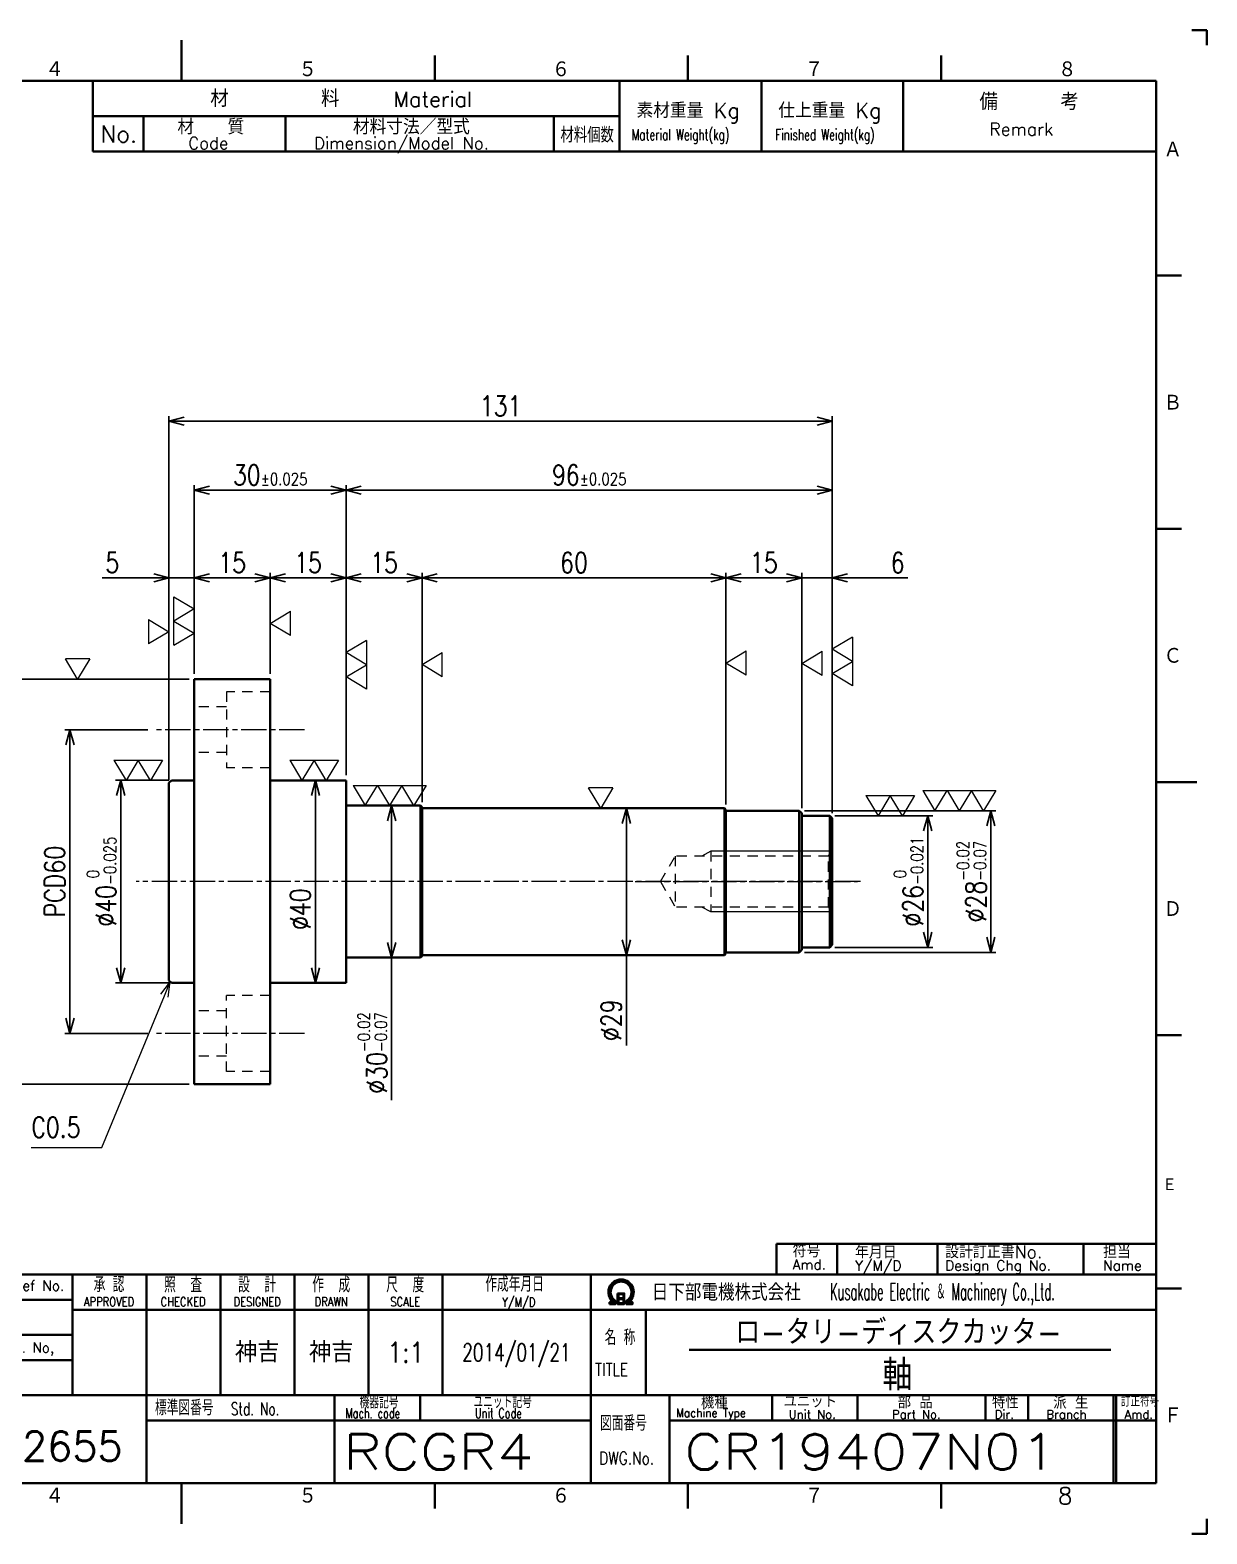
# Model space of a CAD drawing. Header units: millimetres. Extents: x 0 to 420, y 0 to 297.
# Drawn here: x 187.6 to 420, y 0 to 297 of the extents above; entities that cross this region are included whole.
import ezdxf
from ezdxf.enums import TextEntityAlignment as Align

# ---------------------------------------------------------------- set-up
doc = ezdxf.new("R2010")
doc.units = ezdxf.units.MM
doc.linetypes.add('GEN7A', pattern=[7.5, 5, -0.75, 1, -0.75])
doc.linetypes.add('HIDDEN2', pattern=[3.5, 2, -1.5])
doc.layers.get('0').update_dxf_attribs({"lineweight": 20})
doc.layers.get('DEFPOINTS').update_dxf_attribs({"color": 253})
for name, color, linetype, lineweight in [('2', 5, 'Continuous', 40), ('3A', 6, 'HIDDEN2', 20), ('4', 3, 'Continuous', 13), ('5', 3, 'Continuous', 13), ('7A', 4, 'GEN7A', 13), ('8', 1, 'Continuous', 13), ('WAKU', 7, 'Continuous', 40)]:
    doc.layers.add(name, color=color, linetype=linetype, lineweight=lineweight)
doc.layers.add('RAHM2', color=1, linetype='Continuous')
doc.styles.add('DIMENSION', font='romans.shx', dxfattribs={"width": 0.8, "bigfont": 'extfont2.shx'})
doc.styles.get("Standard").update_dxf_attribs({"font": 'romans.shx', "width": 0.8, "bigfont": 'extfont2.shx'})
doc.dimstyles.new('GEN-ISO$0', dxfattribs={"dimtxt": 4, "dimasz": 3, "dimexe": 1, "dimexo": 1, "dimgap": 1, "dimtad": 3, "dimrnd": 0.01, "dimdsep": 46, "dimtxsty": 'Standard', "dimblk": 'OPEN30', "dimcen": 0, "dimclrt": 7, "dimazin": 2, "dimtp": 0.1, "dimtm": 0.1, "dimtfac": 0.6, "dimtmove": 2, "dimatfit": 3, "dimldrblk": 'OPEN30', "dimfxl": 1, "dimarcsym": 0})

# ---------------------------------------------------------------- blocks, each defined once
blk = doc.blocks.new('A3部品図')
at = {"layer": 'WAKU', "color": 5, "linetype": 'Continuous'}
for p, q in [((417, 297), (420, 297)), ((420, 297), (420, 294)), ((217.5, 295), (217.5, 287)), ((267.5, 292), (267.5, 287)), ((317.5, 292), (317.5, 287)), ((367.5, 292), (367.5, 287)), ((410, 287), (25, 287)), ((410, 10), (410, 287)), ((410, 248.5), (415, 248.5)), ((410, 198.5), (415, 198.5)), ((410, 148.5), (418, 148.5)), ((410, 98.5), (415, 98.5)), ((410, 48.5), (415, 48.5)), ((25, 10), (410, 10)), ((217.5, 2), (217.5, 10)), ((267.5, 5), (267.5, 10)), ((317.5, 5), (317.5, 10)), ((367.5, 5), (367.5, 10)), ((420, 3), (420, 0)), ((420, 0), (417, 0))]:
    blk.add_line(p, q, dxfattribs=at)
at = {"layer": 'WAKU', "color": 7, "linetype": 'Continuous'}
for p, q in [((200, 273), (200, 287)), ((304, 287), (304, 273)), ((332, 273), (332, 287)), ((360, 287), (360, 273)), ((200, 280), (304, 280)), ((210, 273), (210, 280)), ((238, 280), (238, 273)), ((291, 280), (291, 273)), ((200, 273), (410, 273)), ((410, 51.26), (410, 78.46))]:
    blk.add_line(p, q, dxfattribs=at)
at = {"layer": 'WAKU', "color": 5, "linetype": 'Continuous'}
for s, height, p in [('４', 3.31, (190.6, 287.58)), ('５', 3.31, (240.6, 287.58)), ('６', 3.31, (290.6, 287.58)), ('７', 3.31, (340.6, 287.58)), ('８', 3.31, (390.6, 287.58)), ('Ａ', 3.31, (411.44, 271.74)), ('Ｂ', 3.31, (411.44, 221.74)), ('Ｃ', 3.31, (411.44, 171.74)), ('Ｄ', 3.31, (411.44, 121.74)), ('Ｅ', 2.65, (411.15, 67.64)), ('Ｆ', 3.31, (411.44, 21.74)), ('４', 3.31, (190.6, 5.87)), ('５', 3.31, (240.6, 5.87)), ('６', 3.31, (290.6, 5.87)), ('７', 3.31, (340.6, 5.87)), ('8', 3.31, (390.6, 5.87))]:
    blk.add_text(s, height=height, dxfattribs=at).set_placement(p)
at = {"layer": 'WAKU', "color": 7, "linetype": 'Continuous'}
for s, height, p in [('材\u3000\u3000\u3000\u3000\u3000料', 3.311, (223.18, 281.82)), ('Material', 3, (259.34, 281.82)), ('素材重量 Kg', 3, (307.35, 279.63)), ('仕上重量 Kg', 3, (335.35, 279.63)), ('備     考', 3.311, (375.08, 281.21)), ('材\u3000\u3000質', 3, (216.68, 276.39)), ('材料寸法／型式', 3, (251.33, 276.39)), ('No.', 3.311, (201.5, 274.82)), ('Dimension/Model No.', 2.4, (243.65, 273.45)), ('Remark', 2.5, (377.03, 276.16)), ('Code', 2.4, (218.82, 273.45))]:
    blk.add_text(s, height=height, dxfattribs=at).set_placement(p)
for s, height, width, p in [('材料個数', 3, 0.8, (292.32, 274.79)), ('Material Weight(kg)', 2.2, 0.68, (306.37, 275.25)), ('Finished Weight(kg)', 2.2, 0.68, (334.74, 275.25))]:
    blk.add_text(s, height=height, dxfattribs=dict(at, width=width)).set_placement(p)
blk = doc.blocks.new('A3表題欄')
at = {"layer": 'RAHM2', "color": 5, "linetype": 'Continuous'}
for p, q in [((-306, 256), (-306, 277)), ((-385, 256), (-345.5, 256)), ((-345.5, 256), (-306, 256))]:
    blk.add_line(p, q, dxfattribs=at)
at = {"layer": 'RAHM2', "color": 7, "linetype": 'Continuous'}
for p, q in [((-385, 270), (-345.5, 270)), ((-345.5, 270), (-306, 270))]:
    blk.add_line(p, q, dxfattribs=at)
at = {"layer": 'WAKU', "linetype": 'Continuous'}
for p, q in [((-365, 277), (-365, 256)), ((-345.5, 277), (-345.5, 256)), ((-345, 277), (-345, 256)), ((-326, 277), (-326, 256)), ((-325.5, 277), (-325.5, 256))]:
    blk.add_line(p, q, dxfattribs=at)
at = {"layer": 'WAKU'}
for p, q in [((-75, 47.26), (0, 47.26)), ((-75, 41.26), (-75, 47.26)), ((-63, 47.26), (-63, 41.26)), ((-43.2, 47.26), (-43.2, 41.26)), ((-14.4, 47.26), (-14.4, 41.26)), ((-214.07, 41.26), (-214.07, 17.42)), ((-199.45, 41.26), (-199.45, 0)), ((-184.82, 41.26), (-184.82, 17.42)), ((-170.2, 41.26), (-170.2, 17.42)), ((-155.57, 41.26), (-155.57, 17.42)), ((-140.95, 41.26), (-140.95, 17.42)), ((-111.7, 41.26), (-111.7, 0)), ((-257.95, 36.26), (-214.07, 36.26)), ((-214.07, 34.26), (0, 34.26)), ((-140.95, 34.26), (-140.95, 17.42)), ((-111.7, 34.26), (-111.7, 34.26)), ((-100.83, 34.26), (-100.83, 17.42)), ((-257.95, 29.34), (-214.07, 29.34)), ((-257.95, 24.34), (-214.07, 24.34)), ((-92.27, 26.35), (-8.97, 26.35)), ((-257.95, 17.42), (0, 17.42)), ((-252.23, 17.42), (-252.23, 0)), ((-234.41, 17.42), (-234.41, 0)), ((-228.7, 17.42), (-228.7, 0)), ((-162.27, 17.42), (-162.27, 0)), ((-145.41, 17.42), (-145.41, 12.42)), ((-96.17, 17.42), (-96.17, 0)), ((-75.85, 17.42), (-75.85, 12.42)), ((-59, 17.42), (-59, 12.42)), ((-33.71, 17.42), (-33.71, 12.42)), ((-25.28, 17.42), (-25.28, 12.42)), ((-199.45, 12.42), (-111.7, 12.42)), ((-96.17, 12.42), (0, 12.42))]:
    blk.add_line(p, q, dxfattribs=at)
at = {"layer": 'WAKU', "color": 7, "linetype": 'Continuous'}
for p, q in [((-8.43, 0), (-8.43, 17.42)), ((-7.93, 0), (-7.93, 17.42))]:
    blk.add_line(p, q, dxfattribs=at)
at = {"layer": 'WAKU', "color": 5}
blk.add_lwpolyline([(0, 41.26), (-257.95, 41.26), (-257.95, 0)], dxfattribs=at)
at = {"layer": 'WAKU'}
for points in [[(-107.98, 35.4), (-106.78, 35.4), (-106.78, 36.01)], [(-107.98, 35.58), (-107.03, 35.58), (-107.03, 35.91)], [(-107.28, 35.82), (-107.28, 35.75), (-107.98, 35.75), (-107.98, 35.4)], [(-106.38, 37.51), (-106.38, 35.4), (-105.08, 35.4), (-105.08, 37.51), (-106.38, 37.51)], [(-106.23, 37.36), (-106.23, 36.53), (-105.23, 36.53), (-105.23, 37.36), (-106.23, 37.36)], [(-105.23, 36.38), (-105.23, 35.55), (-106.23, 35.55), (-106.23, 36.38), (-105.23, 36.38)], [(-104.68, 35.98), (-104.68, 35.4), (-103.42, 35.4), (-103.42, 35.75), (-104.15, 35.75), (-104.15, 35.8)], [(-104.43, 35.87), (-104.43, 35.58), (-103.42, 35.58)]]:
    blk.add_lwpolyline(points, dxfattribs=at)
for radius, start, end in [(2.5, 308.2706, 230.8952), (2.28, 303.9949, 234.4013), (2.06, 299.8294, 238.4756)]:
    blk.add_arc((-105.7, 37.76), radius, start, end, dxfattribs=at)
at = {"layer": 'RAHM2', "color": 7, "linetype": 'Continuous', "width": 0.8}
for s, height, p in [('ユニットNo.', 2.5, (-381.71, 273.92)), ('コードNo.', 2.5, (-360.48, 273.81)), ('総製作個数', 2.5, (-340.84, 273.72)), ('在庫棚入庫', 2.5, (-320.92, 273.82)), ('Unit No.', 2.5, (-381.71, 270.64)), ("Stock Q'ty", 2.2, (-324.2, 271.06)), ('Part No.', 2.5, (-360.48, 270.53)), ("T. Q'ty", 2.2, (-340.84, 270.96))]:
    blk.add_text(s, height=height, dxfattribs=at).set_placement(p)
at = {"layer": 'WAKU'}
for s, height, p in [('符号', 2.5, (-71.83, 44.63)), ('年月日', 2.5, (-59.51, 44.4)), ('設計訂正書No.', 2.5, (-41.71, 44.44)), ('担当', 2.5, (-10.5, 44.44)), ('Amd.', 2, (-71.83, 42.2)), ('Y/M/D', 2, (-59.51, 41.97)), ('Design Chg No.', 2, (-41.71, 42.01)), ('Name', 2, (-10.5, 42.01)), ('旧図面番号', 2.5, (-257.15, 25.71)), ('標', 2, (-257.56, 14.43)), ('工', 2, (-233.85, 14.24)), ('機種', 2.4, (-89.92, 14.76)), ('ユニット', 2.4, (-73.61, 14.96)), ('部 品', 2.4, (-51.07, 14.79)), ('特性', 2.4, (-32.45, 14.78)), ('派 生', 2.4, (-20.35, 14.72)), ('準', 2, (-257.56, 11.11)), ('事', 2, (-233.85, 9.93)), ('Unit No.', 1.7, (-72.61, 12.76)), ('Part No.', 1.7, (-52.19, 12.76)), ('Dir.', 1.7, (-31.91, 12.76)), ('Branch', 1.7, (-21.72, 12.76)), ('化', 2, (-257.56, 7.95)), ('発', 2, (-257.56, 4.47)), ('番', 2, (-233.85, 5.76)), ('行', 2, (-257.56, 1.24)), ('号', 2, (-233.85, 1.24))]:
    blk.add_text(s, height=height, dxfattribs=at).set_placement(p)
for s, height, p in [('共 通 番 号', 2.5, (-247.55, 39.14)), ('Cross ref No.', 2, (-224.77, 39.04))]:
    blk.add_text(s, height=height, dxfattribs=at).set_placement(p, align=Align.MIDDLE)
for s, height, width, p in [('承 認', 3, 0.7, (-206.82, 39.35)), ('照  査', 3, 0.7, (-192.2, 39.35)), ('設  計', 3, 0.7, (-177.57, 39.35)), ('作  成', 3, 0.7, (-162.95, 39.35)), ('尺  度', 3, 0.7, (-148.33, 39.35)), ('APPROVED', 1.8, 0.8, (-206.82, 35.85)), ('CHECKED', 1.8, 0.8, (-192.2, 35.85)), ('DESIGNED', 1.8, 0.8, (-177.57, 35.85)), ('DRAWN', 1.8, 0.8, (-162.95, 35.85)), ('SCALE', 1.8, 0.8, (-148.33, 35.85)), ('DWG.No.', 2.5, 0.8, (-104.59, 4.96))]:
    blk.add_text(s, height=height, dxfattribs=dict(at, width=width)).set_placement(p, align=Align.MIDDLE)
for s, height, width, p in [('作成年月日', 3, 0.7, (-132.51, 37.82)), ('Kusakabe Electric ＆ Machinery Co.,Ltd.', 3.3108, 0.5, (-64.44, 36.19)), ('Y/M/D', 1.8, 0.8, (-129.21, 34.87)), ('名 称', 3, 0.7, (-108.94, 27.33)), ('Previous Dwg. No,', 2, 0.97, (-241.46, 25.8)), ('TITLE', 2.5, 0.8, (-110.82, 21.25)), ('標準図番号', 3, 0.7, (-197.74, 13.44)), ('Std. No.', 2.5, 0.7, (-182.77, 13.44)), ('機器記号', 2.5, 0.7, (-157.35, 14.77)), ('ユニット記号', 2.5, 0.7, (-134.86, 14.85)), ('Unit Code', 2, 0.7, (-134.55, 12.83)), ('Mach. code', 2, 0.7, (-160.14, 12.83)), ('図面番号', 3, 0.7, (-109.85, 10.37)), ('Machine Type', 1.7, 0.9, (-94.85, 13.05))]:
    blk.add_text(s, height=height, dxfattribs=dict(at, width=width)).set_placement(p)
at = {"layer": 'WAKU', "width": 0.844147}
blk.add_text('日下部電機株式会社', height=3.311, dxfattribs=at).set_placement((-99.65, 36.06), (-70.21, 36.06), align=Align.FIT)
at = {"layer": 'WAKU', "color": 7, "linetype": 'Continuous', "width": 0.7}
blk.add_text('訂正符号', height=2, dxfattribs=at).set_placement((-6.99, 15.16))
at = {"layer": 'WAKU'}
for s, p in [('Standard', (-252.93, 1.05)), ('Job No.', (-229.5, 1.05))]:
    blk.add_text(s, height=2, rotation=90, dxfattribs=at).set_placement(p)
at = {"layer": 'WAKU', "color": 7, "linetype": 'Continuous'}
blk.add_text('Amd.', height=1.7, dxfattribs=at).set_placement((-6.26, 12.76))
at = {"layer": 'WAKU', "linetype": 'Continuous', "width": 0.7}
for tag, p in [('GEN-TITLE-UN', (-375, 264.01)), ('GEN-TITLE-PT', (-355.25, 264)), ('GEN-TITLE-QT', (-335.51, 264)), ('GEN-TITLE-STO', (-315.57, 264))]:
    blk.add_attdef(tag, text='', height=6, dxfattribs=at).set_placement(p, align=Align.MIDDLE)
at = {"layer": 'WAKU'}
for tag, height, width, p in [('GEN-TITLE-CRO', 4, 0.8, (-236.01, 32.8)), ('HEADER1', 5, 0.9, (-50.88, 30.15)), ('GEN-TITLE-SCA', 4, 0.85, (-148.21, 25.85)), ('HEADER2', 6, 0.9, (-51.11, 21.68)), ('GEN-TITLE-PRE', 4, 0.8, (-236.01, 20.88))]:
    blk.add_attdef(tag, text='', height=height, dxfattribs=dict(at, width=width)).set_placement(p, align=Align.MIDDLE)
for tag, p in [('GEN-TITLE-APP｛3.4｝', (-206.8, 26.09)), ('GEN-TITLE-CHE｛3.4｝', (-192.17, 26.09)), ('GEN-TITLE-DES｛3.4｝', (-177.55, 26.09)), ('GEN-TITLE-DRA｛3.4｝', (-162.93, 26.09))]:
    blk.add_attdef(tag, text='', height=4, dxfattribs=at).set_placement(p, align=Align.MIDDLE)
at = {"layer": 'WAKU', "width": 0.7}
blk.add_attdef('GEN-TITLE-DAT', text='', height=3.5, dxfattribs=at).set_placement((-126.36, 24.1), align=Align.CENTER)
blk.add_attdef('GEN-TITLE-DAT1{4.4}', text='', height=3.5, dxfattribs=at).set_placement((-243.52, 8.71), align=Align.MIDDLE_CENTER)
at = {"layer": 'WAKU', "color": 5}
blk.add_attdef('HEADER6', text='', height=5.8, dxfattribs=at).set_placement((-214.07, 2.7), align=Align.BOTTOM_CENTER)
at = {"layer": 'WAKU', "style": 'DIMENSION', "width": 1.2}
blk.add_attdef('HEADER13', text='', height=7.02, dxfattribs=at).set_placement((-196.44, 6.21), align=Align.MIDDLE_LEFT)
at = {"layer": 'WAKU', "color": 5, "style": 'DIMENSION', "width": 1.2}
for tag, p in [('HEADER12', (-160.55, 6.21)), ('GEN-TITLE-DWG', (-93.21, 6.21))]:
    blk.add_attdef(tag, text='', height=7.02, dxfattribs=at).set_placement(p, align=Align.MIDDLE_LEFT)
at = {"layer": 'WAKU', "color": 5, "style": 'DIMENSION'}
blk.add_attdef('GEN-TITLE-Amd', text='', height=7.02, dxfattribs=at).set_placement((-3.96, 6.21), align=Align.MIDDLE)
blk = doc.blocks.new('_Open30')
at = {"color": 0, "linetype": 'ByBlock', "lineweight": -2}
for p, q in [((-1, 0.268), (0, 0)), ((0, 0), (-1, -0.268)), ((0, 0), (-1, 0))]:
    blk.add_line(p, q, dxfattribs=at)
blk = doc.blocks.new('*D10')
at = {"layer": '5', "color": 0, "lineweight": -2, "transparency": 16777216}
for p, q in [((215, 148.83), (215, 220.76)), ((346, 142.33), (346, 220.76)), ((218, 219.76), (343, 219.76))]:
    blk.add_line(p, q, dxfattribs=at)
at = {"layer": 'DEFPOINTS', "color": 0, "transparency": 16777216}
for p in [(346, 219.76), (215, 147.83), (346, 141.33)]:
    blk.add_point(p, dxfattribs=at)
at = {"layer": '5', "color": 0, "lineweight": -2, "transparency": 16777216, "xscale": 3, "yscale": 3, "zscale": 3, "rotation": 180}
blk.add_blockref('_Open30', (215, 219.76), dxfattribs=at)
at = {"layer": '5', "color": 0, "lineweight": -2, "transparency": 16777216, "xscale": 3, "yscale": 3, "zscale": 3}
blk.add_blockref('_Open30', (346, 219.76), dxfattribs=at)
at = {"layer": '5', "color": 7, "transparency": 16777216, "insert": (280.5, 222.76), "char_height": 4, "attachment_point": 5}
blk.add_mtext('131', dxfattribs=at)
blk = doc.blocks.new('*D11')
at = {"layer": '5', "color": 0, "lineweight": -2, "transparency": 16777216}
for p, q in [((210.81, 158.83), (194.46, 158.83)), ((195.46, 155.83), (195.46, 101.83)), ((210.81, 98.83), (194.46, 98.83))]:
    blk.add_line(p, q, dxfattribs=at)
at = {"layer": 'DEFPOINTS', "color": 0, "transparency": 16777216}
for p in [(211.81, 158.83), (195.46, 98.83), (211.81, 98.83)]:
    blk.add_point(p, dxfattribs=at)
at = {"layer": '5', "color": 0, "lineweight": -2, "transparency": 16777216, "xscale": 3, "yscale": 3, "zscale": 3}
for p, rotation in [((195.46, 158.83), 90), ((195.46, 98.83), 270)]:
    blk.add_blockref('_Open30', p, dxfattribs=dict(at, rotation=rotation))
at = {"layer": '5', "color": 7, "transparency": 16777216, "insert": (192.46, 128.83), "char_height": 4, "attachment_point": 5, "rotation": 90}
blk.add_mtext('PCD60', dxfattribs=at)
blk = doc.blocks.new('*D12')
at = {"layer": '5', "color": 0, "lineweight": -2, "transparency": 16777216}
for p, q in [((215, 148.83), (204.48, 148.83)), ((205.48, 145.83), (205.48, 111.83)), ((215, 108.83), (204.48, 108.83))]:
    blk.add_line(p, q, dxfattribs=at)
at = {"layer": 'DEFPOINTS', "color": 0, "transparency": 16777216}
for p in [(216, 148.83), (205.48, 108.83), (216, 108.83)]:
    blk.add_point(p, dxfattribs=at)
at = {"layer": '5', "color": 0, "lineweight": -2, "transparency": 16777216, "xscale": 3, "yscale": 3, "zscale": 3}
for p, rotation in [((205.48, 148.83), 90), ((205.48, 108.83), 270)]:
    blk.add_blockref('_Open30', p, dxfattribs=dict(at, rotation=rotation))
at = {"layer": '5', "color": 7, "transparency": 16777216, "insert": (201.68, 128.83), "char_height": 4, "attachment_point": 5, "rotation": 90}
blk.add_mtext('%%C40{\\H2.400000;\\S 0^ -0.025;}', dxfattribs=at)
blk = doc.blocks.new('*D13')
at = {"layer": '5', "color": 0, "lineweight": -2, "transparency": 16777216}
for p, q in [((219, 168.83), (181.69, 168.83)), ((182.69, 165.83), (182.69, 91.83)), ((219, 88.83), (181.69, 88.83))]:
    blk.add_line(p, q, dxfattribs=at)
at = {"layer": 'DEFPOINTS', "color": 0, "transparency": 16777216}
for p in [(220, 168.83), (182.69, 88.83), (220, 88.83)]:
    blk.add_point(p, dxfattribs=at)
at = {"layer": '5', "color": 0, "lineweight": -2, "transparency": 16777216, "xscale": 3, "yscale": 3, "zscale": 3}
for p, rotation in [((182.69, 168.83), 90), ((182.69, 88.83), 270)]:
    blk.add_blockref('_Open30', p, dxfattribs=dict(at, rotation=rotation))
at = {"layer": '5', "color": 7, "transparency": 16777216, "insert": (179.69, 128.83), "char_height": 4, "attachment_point": 5, "rotation": 90}
blk.add_mtext('%%C80', dxfattribs=at)
blk = doc.blocks.new('*D15')
at = {"layer": '5', "color": 0, "lineweight": -2, "transparency": 16777216}
for p, q in [((201.79, 188.83), (215, 188.83)), ((212, 188.83), (209, 188.83)), ((215, 148.83), (215, 189.83)), ((215, 188.83), (220, 188.83)), ((215, 188.83), (220, 188.83)), ((220, 169.83), (220, 189.83)), ((223, 188.83), (226, 188.83))]:
    blk.add_line(p, q, dxfattribs=at)
at = {"layer": 'DEFPOINTS', "color": 0, "transparency": 16777216}
for p in [(220, 188.83), (220, 168.83), (215, 147.83)]:
    blk.add_point(p, dxfattribs=at)
at = {"layer": '5', "color": 0, "lineweight": -2, "transparency": 16777216, "xscale": 3, "yscale": 3, "zscale": 3}
blk.add_blockref('_Open30', (215, 188.83), dxfattribs=at)
at = {"layer": '5', "color": 0, "lineweight": -2, "transparency": 16777216, "xscale": 3, "yscale": 3, "zscale": 3, "rotation": 180}
blk.add_blockref('_Open30', (220, 188.83), dxfattribs=at)
at = {"layer": '5', "color": 7, "transparency": 16777216, "insert": (203.85, 191.83), "char_height": 4, "attachment_point": 5}
blk.add_mtext('5', dxfattribs=at)
blk = doc.blocks.new('*D16')
at = {"layer": '5', "color": 0, "lineweight": -2, "transparency": 16777216}
for p, q in [((220, 170.83), (220, 189.83)), ((223, 188.83), (232, 188.83)), ((235, 169.83), (235, 189.83))]:
    blk.add_line(p, q, dxfattribs=at)
at = {"layer": 'DEFPOINTS', "color": 0, "transparency": 16777216}
for p in [(235, 188.83), (220, 169.83), (235, 168.83)]:
    blk.add_point(p, dxfattribs=at)
at = {"layer": '5', "color": 0, "lineweight": -2, "transparency": 16777216, "xscale": 3, "yscale": 3, "zscale": 3, "rotation": 180}
blk.add_blockref('_Open30', (220, 188.83), dxfattribs=at)
at = {"layer": '5', "color": 0, "lineweight": -2, "transparency": 16777216, "xscale": 3, "yscale": 3, "zscale": 3}
blk.add_blockref('_Open30', (235, 188.83), dxfattribs=at)
at = {"layer": '5', "color": 7, "transparency": 16777216, "insert": (227.5, 191.83), "char_height": 4, "attachment_point": 5}
blk.add_mtext('15', dxfattribs=at)
blk = doc.blocks.new('*D17')
at = {"layer": '5', "color": 0, "lineweight": -2, "transparency": 16777216}
for p, q in [((235, 169.83), (235, 189.83)), ((238, 188.83), (247, 188.83)), ((250, 149.83), (250, 189.83))]:
    blk.add_line(p, q, dxfattribs=at)
at = {"layer": 'DEFPOINTS', "color": 0, "transparency": 16777216}
for p in [(250, 188.83), (235, 168.83), (250, 148.83)]:
    blk.add_point(p, dxfattribs=at)
at = {"layer": '5', "color": 0, "lineweight": -2, "transparency": 16777216, "xscale": 3, "yscale": 3, "zscale": 3, "rotation": 180}
blk.add_blockref('_Open30', (235, 188.83), dxfattribs=at)
at = {"layer": '5', "color": 0, "lineweight": -2, "transparency": 16777216, "xscale": 3, "yscale": 3, "zscale": 3}
blk.add_blockref('_Open30', (250, 188.83), dxfattribs=at)
at = {"layer": '5', "color": 7, "transparency": 16777216, "insert": (242.5, 191.83), "char_height": 4, "attachment_point": 5}
blk.add_mtext('15', dxfattribs=at)
blk = doc.blocks.new('*D18')
at = {"layer": '5', "color": 0, "lineweight": -2, "transparency": 16777216}
for p, q in [((250, 150.83), (250, 189.83)), ((253, 188.83), (262, 188.83)), ((265, 144.53), (265, 189.83))]:
    blk.add_line(p, q, dxfattribs=at)
at = {"layer": 'DEFPOINTS', "color": 0, "transparency": 16777216}
for p in [(265, 188.83), (250, 149.83), (265, 143.53)]:
    blk.add_point(p, dxfattribs=at)
at = {"layer": '5', "color": 0, "lineweight": -2, "transparency": 16777216, "xscale": 3, "yscale": 3, "zscale": 3, "rotation": 180}
blk.add_blockref('_Open30', (250, 188.83), dxfattribs=at)
at = {"layer": '5', "color": 0, "lineweight": -2, "transparency": 16777216, "xscale": 3, "yscale": 3, "zscale": 3}
blk.add_blockref('_Open30', (265, 188.83), dxfattribs=at)
at = {"layer": '5', "color": 7, "transparency": 16777216, "insert": (257.5, 191.83), "char_height": 4, "attachment_point": 5}
blk.add_mtext('15', dxfattribs=at)
blk = doc.blocks.new('*D19')
at = {"layer": '5', "color": 0, "lineweight": -2, "transparency": 16777216}
for p, q in [((265, 144.53), (265, 189.83)), ((268, 188.83), (322, 188.83)), ((325, 144.03), (325, 189.83))]:
    blk.add_line(p, q, dxfattribs=at)
at = {"layer": 'DEFPOINTS', "color": 0, "transparency": 16777216}
for p in [(325, 188.83), (265, 143.53), (325, 143.03)]:
    blk.add_point(p, dxfattribs=at)
at = {"layer": '5', "color": 0, "lineweight": -2, "transparency": 16777216, "xscale": 3, "yscale": 3, "zscale": 3, "rotation": 180}
blk.add_blockref('_Open30', (265, 188.83), dxfattribs=at)
at = {"layer": '5', "color": 0, "lineweight": -2, "transparency": 16777216, "xscale": 3, "yscale": 3, "zscale": 3}
blk.add_blockref('_Open30', (325, 188.83), dxfattribs=at)
at = {"layer": '5', "color": 7, "transparency": 16777216, "insert": (295, 191.83), "char_height": 4, "attachment_point": 5}
blk.add_mtext('60', dxfattribs=at)
blk = doc.blocks.new('*D20')
at = {"layer": '5', "color": 0, "lineweight": -2, "transparency": 16777216}
for p, q in [((325, 144.03), (325, 189.84)), ((328, 188.84), (337, 188.84)), ((340, 143.33), (340, 189.84))]:
    blk.add_line(p, q, dxfattribs=at)
at = {"layer": 'DEFPOINTS', "color": 0, "transparency": 16777216}
for p in [(340, 188.84), (325, 143.03), (340, 142.33)]:
    blk.add_point(p, dxfattribs=at)
at = {"layer": '5', "color": 0, "lineweight": -2, "transparency": 16777216, "xscale": 3, "yscale": 3, "zscale": 3, "rotation": 180}
blk.add_blockref('_Open30', (325, 188.84), dxfattribs=at)
at = {"layer": '5', "color": 0, "lineweight": -2, "transparency": 16777216, "xscale": 3, "yscale": 3, "zscale": 3}
blk.add_blockref('_Open30', (340, 188.84), dxfattribs=at)
at = {"layer": '5', "color": 7, "transparency": 16777216, "insert": (332.5, 191.84), "char_height": 4, "attachment_point": 5}
blk.add_mtext('15', dxfattribs=at)
blk = doc.blocks.new('*D21')
at = {"layer": '5', "color": 0, "lineweight": -2, "transparency": 16777216}
for p, q in [((337, 188.84), (334, 188.84)), ((340, 143.33), (340, 189.84)), ((340, 188.84), (346, 188.84)), ((340, 188.84), (346, 188.84)), ((346, 142.33), (346, 189.84)), ((360.91, 188.84), (346, 188.84)), ((349, 188.84), (352, 188.84))]:
    blk.add_line(p, q, dxfattribs=at)
at = {"layer": 'DEFPOINTS', "color": 0, "transparency": 16777216}
for p in [(346, 188.84), (340, 142.33), (346, 141.33)]:
    blk.add_point(p, dxfattribs=at)
at = {"layer": '5', "color": 0, "lineweight": -2, "transparency": 16777216, "xscale": 3, "yscale": 3, "zscale": 3}
blk.add_blockref('_Open30', (340, 188.84), dxfattribs=at)
at = {"layer": '5', "color": 0, "lineweight": -2, "transparency": 16777216, "xscale": 3, "yscale": 3, "zscale": 3, "rotation": 180}
blk.add_blockref('_Open30', (346, 188.84), dxfattribs=at)
at = {"layer": '5', "color": 7, "transparency": 16777216, "insert": (358.92, 191.84), "char_height": 4, "attachment_point": 5}
blk.add_mtext('6', dxfattribs=at)
blk = doc.blocks.new('*D22')
at = {"layer": '5', "color": 0, "lineweight": -2, "transparency": 16777216}
for p, q in [((220, 169.83), (220, 207.12)), ((223, 206.12), (247, 206.12)), ((250, 149.83), (250, 207.12))]:
    blk.add_line(p, q, dxfattribs=at)
at = {"layer": 'DEFPOINTS', "color": 0, "transparency": 16777216}
for p in [(250, 206.12), (220, 168.83), (250, 148.83)]:
    blk.add_point(p, dxfattribs=at)
at = {"layer": '5', "color": 0, "lineweight": -2, "transparency": 16777216, "xscale": 3, "yscale": 3, "zscale": 3, "rotation": 180}
blk.add_blockref('_Open30', (220, 206.12), dxfattribs=at)
at = {"layer": '5', "color": 0, "lineweight": -2, "transparency": 16777216, "xscale": 3, "yscale": 3, "zscale": 3}
blk.add_blockref('_Open30', (250, 206.12), dxfattribs=at)
at = {"layer": '5', "color": 7, "transparency": 16777216, "insert": (235, 209.12), "char_height": 4, "attachment_point": 5}
blk.add_mtext('30{\\H2.400000;±0.025}', dxfattribs=at)
blk = doc.blocks.new('*D23')
at = {"layer": '5', "color": 0, "lineweight": -2, "transparency": 16777216}
for p, q in [((250, 149.83), (250, 207.12)), ((253, 206.12), (343, 206.12)), ((346, 142.33), (346, 207.12))]:
    blk.add_line(p, q, dxfattribs=at)
at = {"layer": 'DEFPOINTS', "color": 0, "transparency": 16777216}
for p in [(346, 206.12), (250, 148.83), (346, 141.33)]:
    blk.add_point(p, dxfattribs=at)
at = {"layer": '5', "color": 0, "lineweight": -2, "transparency": 16777216, "xscale": 3, "yscale": 3, "zscale": 3, "rotation": 180}
blk.add_blockref('_Open30', (250, 206.12), dxfattribs=at)
at = {"layer": '5', "color": 0, "lineweight": -2, "transparency": 16777216, "xscale": 3, "yscale": 3, "zscale": 3}
blk.add_blockref('_Open30', (346, 206.12), dxfattribs=at)
at = {"layer": '5', "color": 7, "transparency": 16777216, "insert": (298, 209.12), "char_height": 4, "attachment_point": 5}
blk.add_mtext('96{\\H2.400000;±0.025}', dxfattribs=at)
blk = doc.blocks.new('*D24')
at = {"layer": '5', "color": 0, "lineweight": -2, "transparency": 16777216}
for p, q in [((346.5, 141.83), (365.86, 141.83)), ((364.86, 138.83), (364.86, 118.83)), ((346.5, 115.83), (365.86, 115.83))]:
    blk.add_line(p, q, dxfattribs=at)
at = {"layer": 'DEFPOINTS', "color": 0, "transparency": 16777216}
for p in [(345.5, 141.83), (345.5, 115.83), (364.86, 115.83)]:
    blk.add_point(p, dxfattribs=at)
at = {"layer": '5', "color": 0, "lineweight": -2, "transparency": 16777216, "xscale": 3, "yscale": 3, "zscale": 3}
for p, rotation in [((364.86, 141.83), 90), ((364.86, 115.83), 270)]:
    blk.add_blockref('_Open30', p, dxfattribs=dict(at, rotation=rotation))
at = {"layer": '5', "color": 7, "transparency": 16777216, "insert": (361.06, 128.83), "char_height": 4, "attachment_point": 5, "rotation": 90}
blk.add_mtext('%%C26{\\H2.400000;\\S 0^ -0.021;}', dxfattribs=at)
blk = doc.blocks.new('*D25')
at = {"layer": '5', "color": 0, "lineweight": -2, "transparency": 16777216}
for p, q in [((340.5, 142.83), (378.31, 142.83)), ((377.31, 139.83), (377.31, 117.83)), ((340.5, 114.83), (378.31, 114.83))]:
    blk.add_line(p, q, dxfattribs=at)
at = {"layer": 'DEFPOINTS', "color": 0, "transparency": 16777216}
for p in [(339.5, 142.83), (339.5, 114.83), (377.31, 114.83)]:
    blk.add_point(p, dxfattribs=at)
at = {"layer": '5', "color": 0, "lineweight": -2, "transparency": 16777216, "xscale": 3, "yscale": 3, "zscale": 3}
for p, rotation in [((377.31, 142.83), 90), ((377.31, 114.83), 270)]:
    blk.add_blockref('_Open30', p, dxfattribs=dict(at, rotation=rotation))
at = {"layer": '5', "color": 7, "transparency": 16777216, "insert": (373.51, 128.83), "char_height": 4, "attachment_point": 5, "rotation": 90}
blk.add_mtext('%%C28{\\H2.400000;\\S-0.02^ -0.07;}', dxfattribs=at)
blk = doc.blocks.new('*D26')
at = {"layer": '5', "color": 0, "lineweight": -2, "transparency": 16777216}
for p, q in [((305.35, 117.33), (305.35, 140.33)), ((305.35, 96.48), (305.35, 114.33))]:
    blk.add_line(p, q, dxfattribs=at)
at = {"layer": 'DEFPOINTS', "color": 0, "transparency": 16777216}
for p in [(305.35, 143.33), (305.35, 143.33), (305.35, 114.33)]:
    blk.add_point(p, dxfattribs=at)
at = {"layer": '5', "color": 0, "lineweight": -2, "transparency": 16777216, "xscale": 3, "yscale": 3, "zscale": 3}
for p, rotation in [((305.35, 143.33), 90), ((305.35, 114.33), 270)]:
    blk.add_blockref('_Open30', p, dxfattribs=dict(at, rotation=rotation))
at = {"layer": '5', "color": 7, "transparency": 16777216, "insert": (302.35, 101.44), "char_height": 4, "attachment_point": 5, "rotation": 90}
blk.add_mtext('%%C29', dxfattribs=at)
blk = doc.blocks.new('*D27')
at = {"layer": '5', "color": 0, "lineweight": -2, "transparency": 16777216}
for p, q in [((258.98, 140.83), (258.98, 116.83)), ((258.98, 85.65), (258.98, 113.83))]:
    blk.add_line(p, q, dxfattribs=at)
at = {"layer": 'DEFPOINTS', "color": 0, "transparency": 16777216}
for p in [(258.98, 143.83), (258.98, 113.83), (258.98, 113.83)]:
    blk.add_point(p, dxfattribs=at)
at = {"layer": '5', "color": 0, "lineweight": -2, "transparency": 16777216, "xscale": 3, "yscale": 3, "zscale": 3}
for p, rotation in [((258.98, 143.83), 90), ((258.98, 113.83), 270)]:
    blk.add_blockref('_Open30', p, dxfattribs=dict(at, rotation=rotation))
at = {"layer": '5', "color": 7, "transparency": 16777216, "insert": (255.18, 94.99), "char_height": 4, "attachment_point": 5, "rotation": 90}
blk.add_mtext('%%C30{\\H2.400000;\\S-0.02^ -0.07;}', dxfattribs=at)
blk = doc.blocks.new('*D28')
at = {"layer": '5', "color": 0, "lineweight": -2, "transparency": 16777216}
blk.add_line((243.94, 145.83), (243.94, 111.83), dxfattribs=at)
at = {"layer": 'DEFPOINTS', "color": 0, "transparency": 16777216}
for p in [(243.94, 148.83), (243.94, 108.83), (243.94, 108.83)]:
    blk.add_point(p, dxfattribs=at)
at = {"layer": '5', "color": 0, "lineweight": -2, "transparency": 16777216, "xscale": 3, "yscale": 3, "zscale": 3}
for p, rotation in [((243.94, 148.83), 90), ((243.94, 108.83), 270)]:
    blk.add_blockref('_Open30', p, dxfattribs=dict(at, rotation=rotation))
at = {"layer": '5', "color": 7, "transparency": 16777216, "insert": (240.94, 123.38), "char_height": 4, "attachment_point": 5, "rotation": 90}
blk.add_mtext('%%C40', dxfattribs=at)
blk = doc.blocks.new('*S32')
at = {"layer": '5', "linetype": 'Continuous'}
for p, q in [((215.25, 109.08), (213.36, 106.61)), ((214.1, 106.3), (215.25, 109.08)), ((214.85, 106), (215.25, 109.08))]:
    blk.add_line(p, q, dxfattribs=at)
at = {"layer": '5'}
for p, q in [((201.72, 76.32), (214.1, 106.3)), ((187.82, 76.32), (201.72, 76.32))]:
    blk.add_line(p, q, dxfattribs=at)
at = {"layer": '5', "color": 7, "insert": (187.82, 78.32), "char_height": 4, "attachment_point": 7}
blk.add_mtext('C0.5\\P', dxfattribs=at)
blk = doc.blocks.new('k ym')
at = {"layer": '8'}
for p, q in [((-2.4, 4), (2.4, 4)), ((-2.4, 4), (0, 0)), ((0, 0), (2.4, 4)), ((2.4, 4), (12, 4)), ((2.4, 4), (4.8, 0)), ((7.2, 4), (4.8, 0)), ((9.6, 0), (7.2, 4)), ((12, 4), (9.6, 0))]:
    blk.add_line(p, q, dxfattribs=at)
blk = doc.blocks.new('k yi')
at = {"layer": '8'}
for p, q in [((-2.4, 4), (7.2, 4)), ((-2.4, 4), (0, 0)), ((2.4, 4), (0, 0)), ((4.8, 0), (2.4, 4)), ((7.2, 4), (4.8, 0))]:
    blk.add_line(p, q, dxfattribs=at)
blk = doc.blocks.new('k ye')
at = {"layer": '8'}
for p, q in [((0, 0), (-2.4, 4)), ((2.4, 4), (-2.4, 4)), ((2.4, 4), (0, 0))]:
    blk.add_line(p, q, dxfattribs=at)

msp = doc.modelspace()

# ---------------------------------------------------------------- linework, layer by layer
at = {"layer": '2'}
for p, q in [((219.997, 88.826), (219.997, 168.826)), ((234.997, 168.826), (219.997, 168.826)), ((234.997, 88.826), (234.997, 168.826)), ((215.497, 148.826), (214.997, 148.326)), ((219.997, 148.826), (215.497, 148.826)), ((249.997, 148.826), (234.997, 148.826)), ((249.997, 108.826), (249.997, 148.826)), ((214.997, 148.326), (214.997, 109.326)), ((264.697, 143.826), (249.997, 143.826)), ((264.697, 143.826), (264.697, 113.826)), ((264.997, 143.526), (264.697, 143.826)), ((264.997, 143.526), (264.997, 114.126)), ((324.697, 143.326), (264.997, 143.326)), ((324.697, 143.326), (324.697, 114.326)), ((324.997, 143.026), (324.697, 143.326)), ((324.997, 143.026), (324.997, 114.626)), ((339.497, 142.826), (324.997, 142.826)), ((339.997, 142.326), (339.497, 142.826)), ((339.497, 142.826), (339.497, 114.826)), ((339.997, 142.326), (339.997, 115.326)), ((345.497, 141.826), (339.997, 141.826)), ((345.997, 141.326), (345.497, 141.826)), ((345.497, 141.826), (345.497, 115.826)), ((345.997, 141.326), (345.997, 116.326)), ((345.997, 116.326), (345.497, 115.826)), ((264.697, 113.826), (249.997, 113.826)), ((264.997, 114.126), (264.697, 113.826)), ((324.697, 114.326), (264.997, 114.326)), ((324.997, 114.626), (324.697, 114.326)), ((339.497, 114.826), (324.997, 114.826)), ((339.997, 115.326), (339.497, 114.826)), ((345.497, 115.826), (339.997, 115.826)), ((214.997, 109.326), (215.497, 108.826)), ((219.997, 108.826), (215.497, 108.826)), ((249.997, 108.826), (234.997, 108.826)), ((234.997, 88.826), (219.997, 88.826))]:
    msp.add_line(p, q, dxfattribs=at)
at = {"layer": '3A'}
for p, q in [((226.397, 166.327), (226.397, 151.327)), ((234.997, 166.327), (226.397, 166.327)), ((226.397, 163.326), (219.997, 163.326)), ((226.397, 154.326), (219.997, 154.326)), ((234.997, 151.327), (226.397, 151.327)), ((312.08, 128.826), (314.997, 133.878)), ((345.277, 133.878), (314.997, 133.878)), ((314.997, 133.878), (314.997, 123.773)), ((321.997, 134.826), (321.997, 122.826)), ((345.277, 133.878), (345.997, 135.126)), ((345.277, 123.773), (345.277, 133.878)), ((312.08, 128.826), (314.997, 123.773)), ((345.277, 123.773), (314.997, 123.773)), ((345.277, 123.773), (345.997, 122.526)), ((226.397, 91.329), (226.397, 106.329)), ((234.997, 106.329), (226.397, 106.329)), ((226.397, 103.329), (219.997, 103.329)), ((226.397, 94.329), (219.997, 94.329)), ((234.997, 91.324), (226.397, 91.324))]:
    msp.add_line(p, q, dxfattribs=at)
at = {"layer": '4'}
for p, q in [((321.997, 134.826), (320.247, 133.878)), ((345.824, 134.826), (321.997, 134.826)), ((321.997, 122.826), (320.247, 123.773)), ((345.824, 122.826), (321.997, 122.826))]:
    msp.add_line(p, q, dxfattribs=at)
at = {"layer": '7A'}
for p, q in [((241.793, 158.826), (211.812, 158.826)), ((351.606, 128.826), (208.524, 128.826)), ((307.08, 128.826), (350.997, 128.826)), ((241.793, 98.829), (211.812, 98.829))]:
    msp.add_line(p, q, dxfattribs=at)

# ---------------------------------------------------------------- block references
at = {"layer": '2', "lineweight": 0}
msp.add_blockref('A3部品図', (0, 0), dxfattribs=at)
msp.add_blockref('A3表題欄', (410, 10), dxfattribs=at).add_auto_attribs({'GEN-TITLE-DWG': 'CR19407N01', 'GEN-TITLE-UN': '19', 'GEN-TITLE-PT': '407', 'HEADER1': 'ロ-タリ-ディスクカッタ-', 'HEADER2': '軸', 'GEN-TITLE-DAT': '2014/01/21', 'GEN-TITLE-SCA': '1:1', 'HEADER6': '2655', 'HEADER12': 'RCGR4', 'GEN-TITLE-QT': '2', 'GEN-TITLE-DES｛3.4｝': '神吉', 'GEN-TITLE-DRA｛3.4｝': '神吉', 'GEN-TITLE-STO': '0'})
at = {"layer": '2'}
for name, p, rotation in [('k yi', (219.997, 177.891), 90), ('k ye', (234.997, 179.826), 270), ('k ye', (214.997, 178.188), 90), ('k yi', (249.997, 174.053), 270), ('k yi', (345.997, 174.721), 270), ('k ye', (264.997, 171.694), 270), ('k ye', (324.997, 171.986), 270), ('k ye', (339.997, 171.915), 270)]:
    msp.add_blockref(name, p, dxfattribs=dict(at, rotation=rotation))
for name, p in [('k ye', (196.969, 168.826)), ('k yi', (206.542, 148.826)), ('k yi', (241.265, 148.826)), ('k ym', (253.782, 143.826)), ('k ye', (300.275, 143.326)), ('k yi', (355.055, 141.826)), ('k ym', (366.287, 142.826))]:
    msp.add_blockref(name, p, dxfattribs=at)
at = {"layer": '5'}
msp.add_blockref('*S32', (0, 0), dxfattribs=at)

# ---------------------------------------------------------------- dimensions: what is measured, and where the dimension line sits
for base, p1, p2, override, picture, middle in [((345.997, 219.763), (214.997, 147.826), (345.997, 141.326), {"dimtm": 0.1}, '*D10', (280.497, 222.763)), ((249.997, 206.116), (219.997, 168.826), (249.997, 148.826), {"dimgap": 1, "dimadec": 2, "dimtol": 1, "dimlim": 0, "dimtp": 0.025, "dimtm": 0.025, "dimtdec": 3}, '*D22', (234.997, 209.116)), ((345.997, 206.116), (249.997, 148.826), (345.997, 141.326), {"dimgap": 1, "dimadec": 2, "dimtol": 1, "dimlim": 0, "dimtp": 0.025, "dimtm": 0.025, "dimtdec": 3}, '*D23', (297.997, 209.116)), ((234.997, 188.826), (219.997, 169.826), (234.997, 168.826), {"dimadec": 2, "dimtm": 0.1}, '*D16', (227.497, 191.826)), ((249.997, 188.826), (234.997, 168.826), (249.997, 148.826), {"dimadec": 2, "dimtm": 0.1}, '*D17', (242.497, 191.826)), ((264.997, 188.826), (249.997, 149.826), (264.997, 143.526), {"dimadec": 2, "dimtm": 0.1}, '*D18', (257.497, 191.826)), ((324.997, 188.826), (264.997, 143.526), (324.997, 143.026), {"dimadec": 2, "dimtm": 0.1}, '*D19', (294.997, 191.826)), ((339.997, 188.837), (324.997, 143.026), (339.997, 142.326), {"dimadec": 2, "dimtm": 0.1}, '*D20', (332.497, 191.837))]:
    dim = msp.add_linear_dim(base=base, p1=p1, p2=p2, dimstyle='GEN-ISO$0', override=override, dxfattribs=at)
    dim.commit()
    dim.dimension.update_dxf_attribs({"geometry": picture, "text_midpoint": middle})
for base, p1, p2, picture, middle in [((219.997, 188.826), (214.997, 147.826), (219.997, 168.826), '*D15', (203.852, 188.785)), ((345.997, 188.837), (339.997, 142.326), (345.997, 141.326), '*D21', (358.92, 187.864))]:
    dim = msp.add_linear_dim(base=base, p1=p1, p2=p2, dimstyle='GEN-ISO$0', override={"dimtm": 0.1, "dimtmove": 1}, dxfattribs=at)
    dim.commit()
    dim.dimension.update_dxf_attribs({"geometry": picture, "text_midpoint": middle, "dimtype": 160})
for base, p1, p2, override, picture, middle in [((182.687, 88.826), (219.997, 168.826), (219.997, 88.826), {"dimpost": '%%C<>', "dimadec": 2, "dimtm": 0.1}, '*D13', (179.687, 128.826)), ((195.465, 98.829), (211.812, 158.826), (211.812, 98.829), {"dimpost": 'PCD<>', "dimadec": 2, "dimtm": 0.1}, '*D11', (192.465, 128.827)), ((205.48, 108.826), (215.997, 148.826), (215.997, 108.826), {"dimgap": 1, "dimpost": '%%C<>', "dimadec": 2, "dimtol": 1, "dimlim": 0, "dimtp": 0, "dimtm": 0.025, "dimtdec": 3}, '*D12', (201.68, 128.826)), ((377.313, 114.826), (339.497, 142.826), (339.497, 114.826), {"dimgap": 1, "dimpost": '%%C<>', "dimadec": 2, "dimtol": 1, "dimlim": 0, "dimtp": -0.02, "dimtm": 0.07}, '*D25', (373.513, 128.826)), ((364.861, 115.826), (345.497, 141.826), (345.497, 115.826), {"dimgap": 1, "dimpost": '%%C<>', "dimadec": 2, "dimtol": 1, "dimlim": 0, "dimtp": 0, "dimtm": 0.021, "dimtdec": 3}, '*D24', (361.061, 128.826))]:
    dim = msp.add_linear_dim(base=base, p1=p1, p2=p2, angle=90, dimstyle='GEN-ISO$0', override=override, dxfattribs=at)
    dim.commit()
    dim.dimension.update_dxf_attribs({"geometry": picture, "text_midpoint": middle})
for base, p1, p2, override, picture, middle in [((243.941, 108.826), (243.941, 148.826), (243.941, 108.826), {"dimpost": '%%C<>', "dimtm": 0.1, "dimtmove": 1}, '*D28', (243.941, 123.378)), ((258.975, 113.826), (258.975, 143.826), (258.975, 113.826), {"dimgap": 1, "dimpost": '%%C<>', "dimtol": 1, "dimlim": 0, "dimtp": -0.02, "dimtm": 0.07, "dimtmove": 1}, '*D27', (256.902, 94.988)), ((305.349, 143.326), (305.349, 114.326), (305.349, 143.326), {"dimpost": '%%C<>', "dimtm": 0.1, "dimtmove": 1}, '*D26', (304.799, 101.438))]:
    dim = msp.add_linear_dim(base=base, p1=p1, p2=p2, angle=90, dimstyle='GEN-ISO$0', override=override, dxfattribs=at)
    dim.commit()
    dim.dimension.update_dxf_attribs({"geometry": picture, "text_midpoint": middle, "dimtype": 160})

doc.saveas('drawing.dxf')
